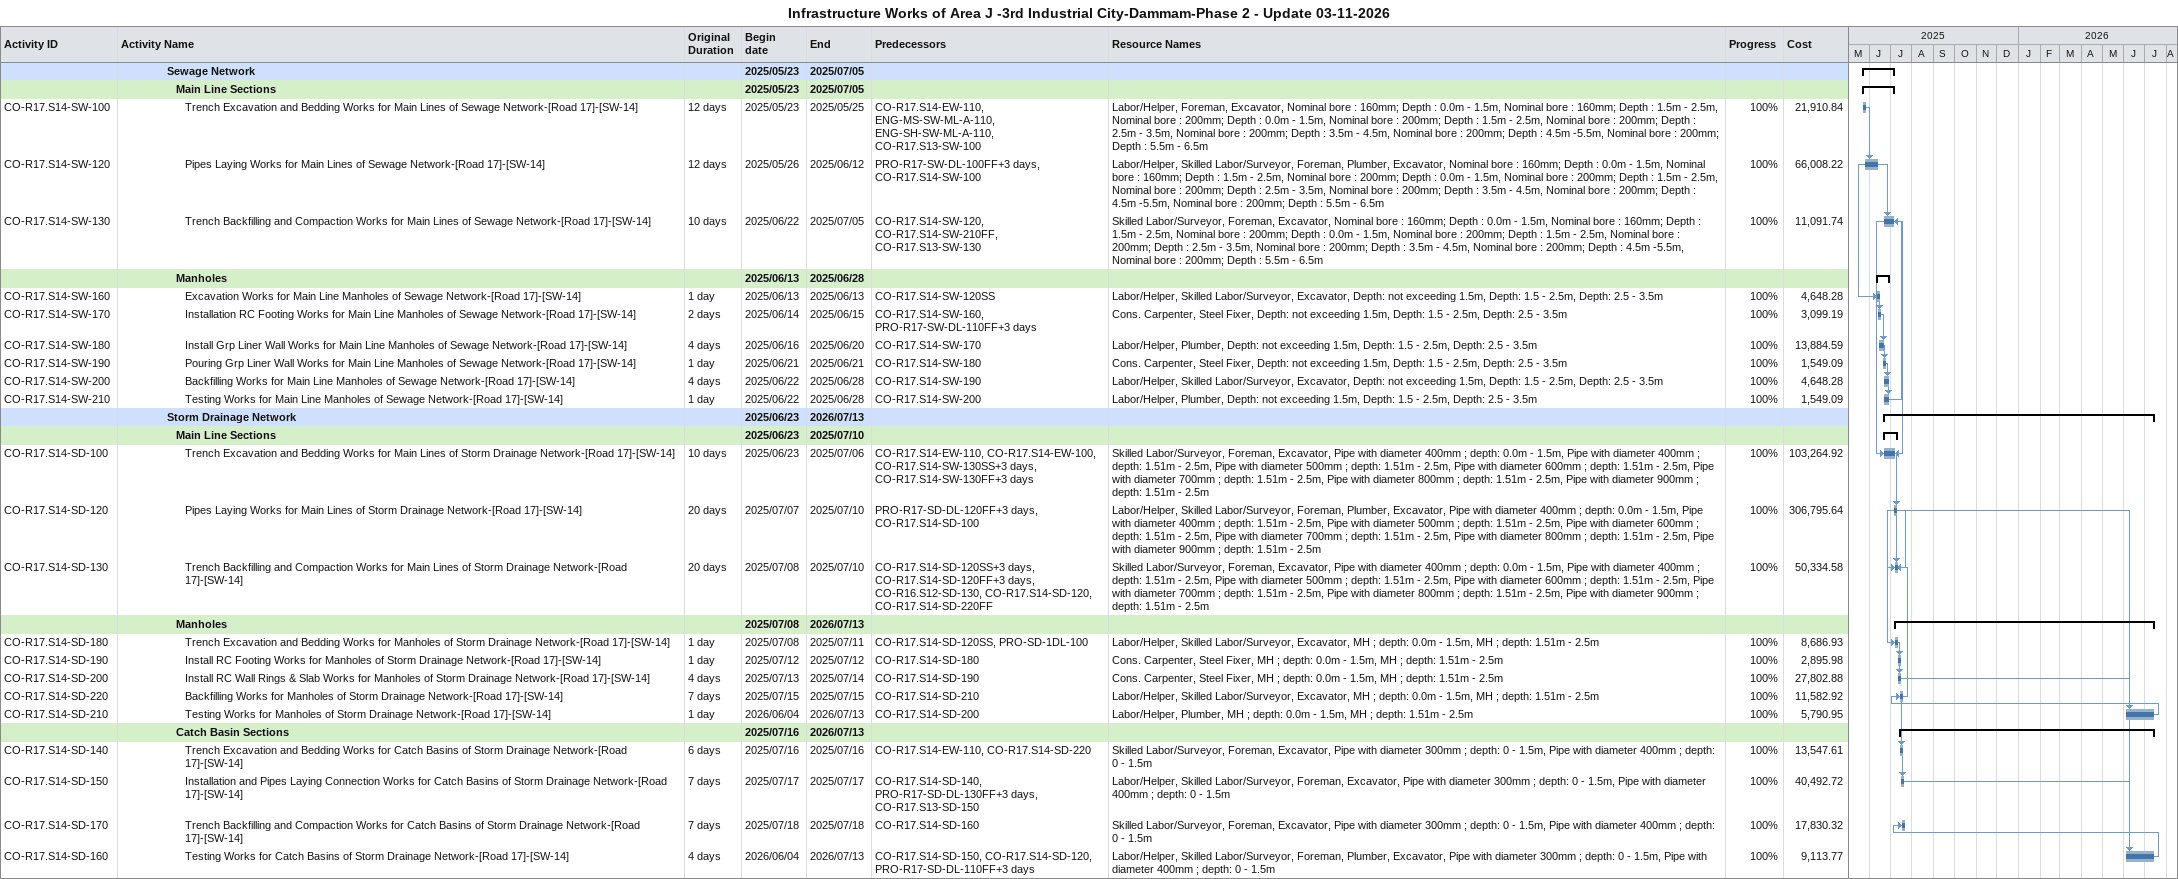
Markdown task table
Infrastructure Works of Area J -3rd Industrial City-Dammam-Phase 2 - Update 03-11-2026

| ID | Level | Task | Original duration | Start | Finish | Predecessors | Resources | % complete | Cost |
|---|---|---|---|---|---|---|---|---|---|
|  | 6 | **Sewage Network** |  | 2025-05-23 | 2025-07-05 |  |  |  |  |
|  | 7 | **Main Line Sections** |  | 2025-05-23 | 2025-07-05 |  |  |  |  |
| CO-R17.S14-SW-100 | 8 | Trench Excavation and Bedding Works for Main Lines of Sewage Network-[Road 17]-[SW-14] | 12d | 2025-05-23 | 2025-05-25 | CO-R17.S14-EW-110, ENG-MS-SW-ML-A-110, ENG-SH-SW-ML-A-110, CO-R17.S13-SW-100 | Labor/Helper, Foreman, Excavator, Nominal bore : 160mm; Depth : 0.0m - 1.5m, Nominal bore : 160mm; Depth : 1.5m - 2.5m, Nominal bore : 200mm; Depth : 0.0m - 1.5m, Nominal bore : 200mm; Depth : 1.5m - 2.5m, Nominal bore : 200mm; Depth : 2.5m - 3.5m, Nominal bore : 200mm; Depth : 3.5m - 4.5m, Nominal bore : 200mm; Depth : 4.5m -5.5m, Nominal bore : 200mm; Depth : 5.5m - 6.5m | 100 | 21910.84 |
| CO-R17.S14-SW-120 | 8 | Pipes Laying Works for Main Lines of Sewage Network-[Road 17]-[SW-14] | 12d | 2025-05-26 | 2025-06-12 | PRO-R17-SW-DL-100FF+3d, CO-R17.S14-SW-100 | Labor/Helper, Skilled Labor/Surveyor, Foreman, Plumber, Excavator, Nominal bore : 160mm; Depth : 0.0m - 1.5m, Nominal bore : 160mm; Depth : 1.5m - 2.5m, Nominal bore : 200mm; Depth : 0.0m - 1.5m, Nominal bore : 200mm; Depth : 1.5m - 2.5m, Nominal bore : 200mm; Depth : 2.5m - 3.5m, Nominal bore : 200mm; Depth : 3.5m - 4.5m, Nominal bore : 200mm; Depth : 4.5m -5.5m, Nominal bore : 200mm; Depth : 5.5m - 6.5m | 100 | 66008.22 |
| CO-R17.S14-SW-130 | 8 | Trench Backfilling and Compaction Works for Main Lines of Sewage Network-[Road 17]-[SW-14] | 10d | 2025-06-22 | 2025-07-05 | CO-R17.S14-SW-120, CO-R17.S14-SW-210FF, CO-R17.S13-SW-130 | Skilled Labor/Surveyor, Foreman, Excavator, Nominal bore : 160mm; Depth : 0.0m - 1.5m, Nominal bore : 160mm; Depth : 1.5m - 2.5m, Nominal bore : 200mm; Depth : 0.0m - 1.5m, Nominal bore : 200mm; Depth : 1.5m - 2.5m, Nominal bore : 200mm; Depth : 2.5m - 3.5m, Nominal bore : 200mm; Depth : 3.5m - 4.5m, Nominal bore : 200mm; Depth : 4.5m -5.5m, Nominal bore : 200mm; Depth : 5.5m - 6.5m | 100 | 11091.74 |
|  | 7 | **Manholes** |  | 2025-06-13 | 2025-06-28 |  |  |  |  |
| CO-R17.S14-SW-160 | 8 | Excavation Works for Main Line Manholes of Sewage Network-[Road 17]-[SW-14] | 1d | 2025-06-13 | 2025-06-13 | CO-R17.S14-SW-120SS | Labor/Helper, Skilled Labor/Surveyor, Excavator, Depth: not exceeding 1.5m, Depth: 1.5 - 2.5m, Depth: 2.5 - 3.5m | 100 | 4648.28 |
| CO-R17.S14-SW-170 | 8 | Installation RC Footing Works for Main Line Manholes of Sewage Network-[Road 17]-[SW-14] | 2d | 2025-06-14 | 2025-06-15 | CO-R17.S14-SW-160, PRO-R17-SW-DL-110FF+3d | Cons. Carpenter, Steel Fixer, Depth: not exceeding 1.5m, Depth: 1.5 - 2.5m, Depth: 2.5 - 3.5m | 100 | 3099.19 |
| CO-R17.S14-SW-180 | 8 | Install Grp Liner Wall Works for Main Line Manholes of Sewage Network-[Road 17]-[SW-14] | 4d | 2025-06-16 | 2025-06-20 | CO-R17.S14-SW-170 | Labor/Helper, Plumber, Depth: not exceeding 1.5m, Depth: 1.5 - 2.5m, Depth: 2.5 - 3.5m | 100 | 13884.59 |
| CO-R17.S14-SW-190 | 8 | Pouring Grp Liner Wall Works for Main Line Manholes of Sewage Network-[Road 17]-[SW-14] | 1d | 2025-06-21 | 2025-06-21 | CO-R17.S14-SW-180 | Cons. Carpenter, Steel Fixer, Depth: not exceeding 1.5m, Depth: 1.5 - 2.5m, Depth: 2.5 - 3.5m | 100 | 1549.09 |
| CO-R17.S14-SW-200 | 8 | Backfilling Works for Main Line Manholes of Sewage Network-[Road 17]-[SW-14] | 4d | 2025-06-22 | 2025-06-28 | CO-R17.S14-SW-190 | Labor/Helper, Skilled Labor/Surveyor, Excavator, Depth: not exceeding 1.5m, Depth: 1.5 - 2.5m, Depth: 2.5 - 3.5m | 100 | 4648.28 |
| CO-R17.S14-SW-210 | 8 | Testing Works for Main Line Manholes of Sewage Network-[Road 17]-[SW-14] | 1d | 2025-06-22 | 2025-06-28 | CO-R17.S14-SW-200 | Labor/Helper, Plumber, Depth: not exceeding 1.5m, Depth: 1.5 - 2.5m, Depth: 2.5 - 3.5m | 100 | 1549.09 |
|  | 6 | **Storm Drainage Network** |  | 2025-06-23 | 2026-07-13 |  |  |  |  |
|  | 7 | **Main Line Sections** |  | 2025-06-23 | 2025-07-10 |  |  |  |  |
| CO-R17.S14-SD-100 | 8 | Trench Excavation and Bedding Works for Main Lines of Storm Drainage Network-[Road 17]-[SW-14] | 10d | 2025-06-23 | 2025-07-06 | CO-R17.S14-EW-110, CO-R17.S14-EW-100, CO-R17.S14-SW-130SS+3d, CO-R17.S14-SW-130FF+3d | Skilled Labor/Surveyor, Foreman, Excavator, Pipe with diameter 400mm ; depth: 0.0m - 1.5m, Pipe with diameter 400mm ; depth: 1.51m - 2.5m, Pipe with diameter 500mm ; depth: 1.51m - 2.5m, Pipe with diameter 600mm ; depth: 1.51m - 2.5m, Pipe with diameter 700mm ; depth: 1.51m - 2.5m, Pipe with diameter 800mm ; depth: 1.51m - 2.5m, Pipe with diameter 900mm ; depth: 1.51m - 2.5m | 100 | 103264.92 |
| CO-R17.S14-SD-120 | 8 | Pipes Laying Works for Main Lines of Storm Drainage Network-[Road 17]-[SW-14] | 20d | 2025-07-07 | 2025-07-10 | PRO-R17-SD-DL-120FF+3d, CO-R17.S14-SD-100 | Labor/Helper, Skilled Labor/Surveyor, Foreman, Plumber, Excavator, Pipe with diameter 400mm ; depth: 0.0m - 1.5m, Pipe with diameter 400mm ; depth: 1.51m - 2.5m, Pipe with diameter 500mm ; depth: 1.51m - 2.5m, Pipe with diameter 600mm ; depth: 1.51m - 2.5m, Pipe with diameter 700mm ; depth: 1.51m - 2.5m, Pipe with diameter 800mm ; depth: 1.51m - 2.5m, Pipe with diameter 900mm ; depth: 1.51m - 2.5m | 100 | 306795.64 |
| CO-R17.S14-SD-130 | 8 | Trench Backfilling and Compaction Works for Main Lines of Storm Drainage Network-[Road 17]-[SW-14] | 20d | 2025-07-08 | 2025-07-10 | CO-R17.S14-SD-120SS+3d, CO-R17.S14-SD-120FF+3d, CO-R16.S12-SD-130, CO-R17.S14-SD-120, CO-R17.S14-SD-220FF | Skilled Labor/Surveyor, Foreman, Excavator, Pipe with diameter 400mm ; depth: 0.0m - 1.5m, Pipe with diameter 400mm ; depth: 1.51m - 2.5m, Pipe with diameter 500mm ; depth: 1.51m - 2.5m, Pipe with diameter 600mm ; depth: 1.51m - 2.5m, Pipe with diameter 700mm ; depth: 1.51m - 2.5m, Pipe with diameter 800mm ; depth: 1.51m - 2.5m, Pipe with diameter 900mm ; depth: 1.51m - 2.5m | 100 | 50334.58 |
|  | 7 | **Manholes** |  | 2025-07-08 | 2026-07-13 |  |  |  |  |
| CO-R17.S14-SD-180 | 8 | Trench Excavation and Bedding Works for Manholes of Storm Drainage Network-[Road 17]-[SW-14] | 1d | 2025-07-08 | 2025-07-11 | CO-R17.S14-SD-120SS, PRO-SD-1DL-100 | Labor/Helper, Skilled Labor/Surveyor, Excavator, MH ; depth: 0.0m - 1.5m, MH ; depth: 1.51m - 2.5m | 100 | 8686.93 |
| CO-R17.S14-SD-190 | 8 | Install RC Footing Works for Manholes of Storm Drainage Network-[Road 17]-[SW-14] | 1d | 2025-07-12 | 2025-07-12 | CO-R17.S14-SD-180 | Cons. Carpenter, Steel Fixer, MH ; depth: 0.0m - 1.5m, MH ; depth: 1.51m - 2.5m | 100 | 2895.98 |
| CO-R17.S14-SD-200 | 8 | Install RC Wall Rings & Slab Works for Manholes of Storm Drainage Network-[Road 17]-[SW-14] | 4d | 2025-07-13 | 2025-07-14 | CO-R17.S14-SD-190 | Cons. Carpenter, Steel Fixer, MH ; depth: 0.0m - 1.5m, MH ; depth: 1.51m - 2.5m | 100 | 27802.88 |
| CO-R17.S14-SD-220 | 8 | Backfilling Works for Manholes of Storm Drainage Network-[Road 17]-[SW-14] | 7d | 2025-07-15 | 2025-07-15 | CO-R17.S14-SD-210 | Labor/Helper, Skilled Labor/Surveyor, Excavator, MH ; depth: 0.0m - 1.5m, MH ; depth: 1.51m - 2.5m | 100 | 11582.92 |
| CO-R17.S14-SD-210 | 8 | Testing Works for Manholes of Storm Drainage Network-[Road 17]-[SW-14] | 1d | 2026-06-04 | 2026-07-13 | CO-R17.S14-SD-200 | Labor/Helper, Plumber, MH ; depth: 0.0m - 1.5m, MH ; depth: 1.51m - 2.5m | 100 | 5790.95 |
|  | 7 | **Catch Basin Sections** |  | 2025-07-16 | 2026-07-13 |  |  |  |  |
| CO-R17.S14-SD-140 | 8 | Trench Excavation and Bedding Works for Catch Basins of Storm Drainage Network-[Road 17]-[SW-14] | 6d | 2025-07-16 | 2025-07-16 | CO-R17.S14-EW-110, CO-R17.S14-SD-220 | Skilled Labor/Surveyor, Foreman, Excavator, Pipe with diameter 300mm ; depth: 0 - 1.5m, Pipe with diameter 400mm ; depth: 0 - 1.5m | 100 | 13547.61 |
| CO-R17.S14-SD-150 | 8 | Installation and Pipes Laying Connection Works for Catch Basins of Storm Drainage Network-[Road 17]-[SW-14] | 7d | 2025-07-17 | 2025-07-17 | CO-R17.S14-SD-140, PRO-R17-SD-DL-130FF+3d, CO-R17.S13-SD-150 | Labor/Helper, Skilled Labor/Surveyor, Foreman, Excavator, Pipe with diameter 300mm ; depth: 0 - 1.5m, Pipe with diameter 400mm ; depth: 0 - 1.5m | 100 | 40492.72 |
| CO-R17.S14-SD-170 | 8 | Trench Backfilling and Compaction Works for Catch Basins of Storm Drainage Network-[Road 17]-[SW-14] | 7d | 2025-07-18 | 2025-07-18 | CO-R17.S14-SD-160 | Skilled Labor/Surveyor, Foreman, Excavator, Pipe with diameter 300mm ; depth: 0 - 1.5m, Pipe with diameter 400mm ; depth: 0 - 1.5m | 100 | 17830.32 |
| CO-R17.S14-SD-160 | 8 | Testing Works for Catch Basins of Storm Drainage Network-[Road 17]-[SW-14] | 4d | 2026-06-04 | 2026-07-13 | CO-R17.S14-SD-150, CO-R17.S14-SD-120, PRO-R17-SD-DL-110FF+3d | Labor/Helper, Skilled Labor/Surveyor, Foreman, Plumber, Excavator, Pipe with diameter 300mm ; depth: 0 - 1.5m, Pipe with diameter 400mm ; depth: 0 - 1.5m | 100 | 9113.77 |
